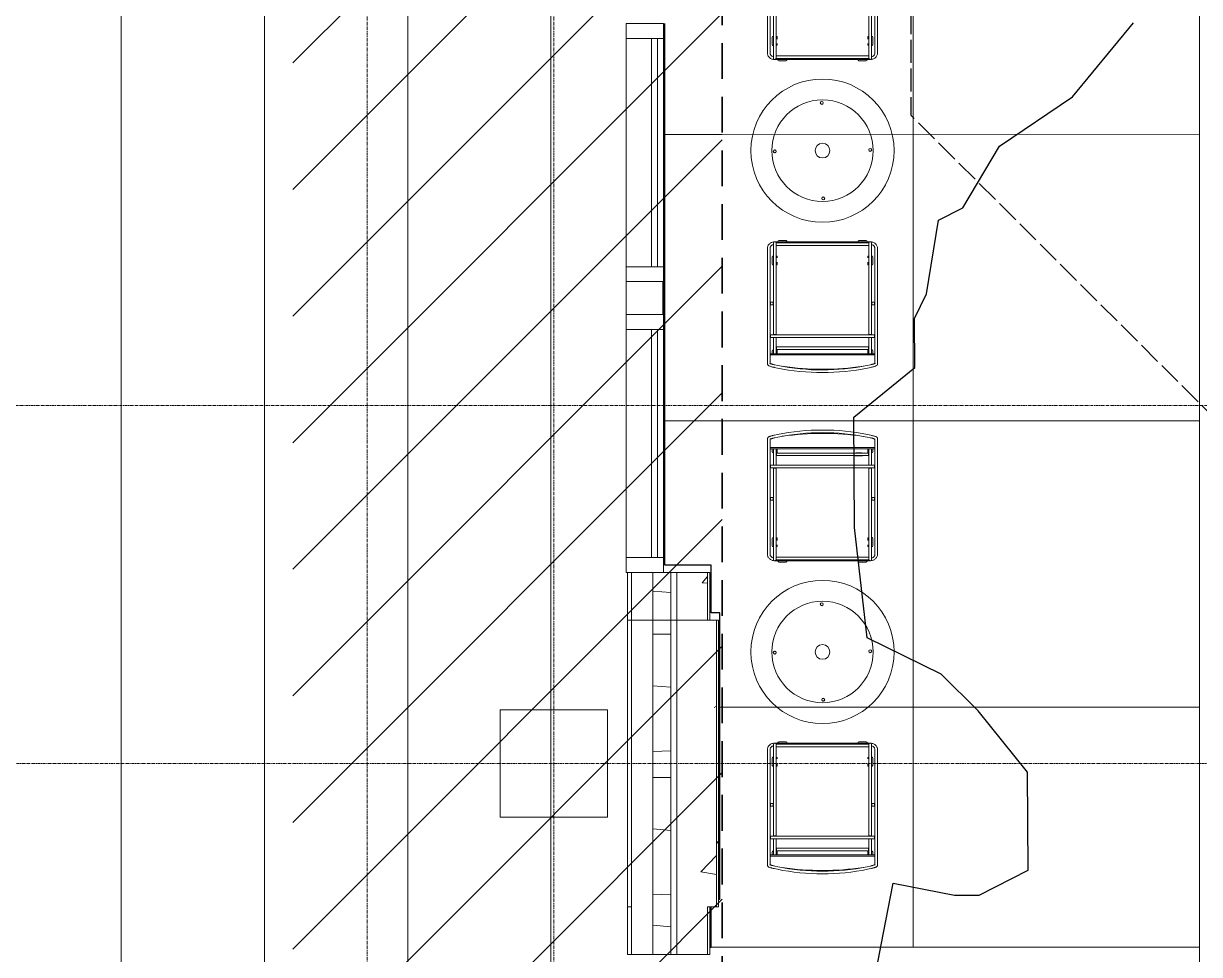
# Model space of a CAD drawing. Header units: inches. Extents: x 3268 to 7018, y 976 to 6708.
# Drawn here: x 5935.6 to 6132.7, y 4751.1 to 4907.1 of the extents above; entities that cross this region are included whole.
import ezdxf

# ---------------------------------------------------------------- set-up
doc = ezdxf.new("R2010")
doc.units = ezdxf.units.IN
doc.header["$MEASUREMENT"] = 0
for name, pattern in [('Grid Line 1_2_', [0.875, 0.5, -0.125, 0.125, -0.125]), ('IMPORT-DASHED _2_', [9, 6, -3]), ('IMPORT-EASEMENT2', [4.8, 3.84, -0.96])]:
    doc.linetypes.add(name, pattern=pattern)
for name, color, linetype, lineweight in [('0-landscaping', 1, 'Continuous', 25), ('A-DETL-GENF', 92, 'Continuous', 9), ('A-GLAZ-CURT', 52, 'Continuous', 9), ('A-GLAZ-CWMG', 51, 'Continuous', 9), ('A-WALL', 113, 'Continuous', 9), ('A-WALL-PATT', 111, 'Continuous', 15), ('C-ANNO-5FT-PED-ZONE', 130, 'Continuous', 25), ('C-BLDG', 3, 'Continuous', 25), ('C-ESMT-STBK', 4, 'IMPORT-DASHED _2_', 35), ('L-PVMT-CONC-HATC', 252, 'Continuous', 15), ('L-SITE-FURN', 2, 'Continuous', 15), ('L-SITE-STEP', 2, 'Continuous', 15), ('S-COLS', 52, 'Continuous', 9), ('S-GRID', 1, 'Continuous', 9), ('site_dwg', 8, 'Continuous', 9)]:
    doc.layers.add(name, color=color, linetype=linetype, lineweight=lineweight)
pattern_1 = [(50, (0, 0), (110.1714, -9.6389), [11.52, -126.72]), (355, (0, 0), (-21.3124, 115.5371), [9.216, -101.376]), (100.451, (9.18, -0.8), (88.8599, 105.8975), [9.79, -107.695]), (46.184, (0, 30.72), (163.9282, -25.425), [17.28, -190.08]), (96.636, (13.66, 28.6), (143.563, 149.6257), [14.686, -161.543]), (351.184, (0, 30.72), (143.5647, 149.6237), [13.824, -152.064]), (21, (15.36, 23.04), (91.6851, -61.8426), [11.52, -126.72]), (326, (15.36, 23.04), (37.3733, 111.3835), [9.216, -101.376]), (71.451, (23, 17.89), (129.0588, 49.5399), [9.79, -107.695]), (37.5, (0, 0), (1.8676, 51.13223), [5.069, -95.078, 5.069, -97.843, -101.76]), (37.5, (0, 0), (1.8676, 51.13223), [-203.059, 5.069, -96.691]), (7.5, (0, 0), (40.4072, 60.5815), [5.069, -53.606, 5.069, -92.774, -38.784]), (7.5, (0, 0), (40.4072, 60.5815), [-156.518, 5.069, -33.715]), (327.5, (-34.253, 0), (81.99473, -3.46427), [5.069, -33.331, 5.069, -114.739, -158.976]), (327.5, (-34.253, 0), (81.99473, -3.46427), [-158.208, 5.069, -153.907]), (317.5, (-49.61, 0), (89.577, 15.37635), [5.069, -44.851, 5.069, -74.496, -112.896]), (317.5, (-49.61, 0), (89.577, 15.37635), [-129.485, 5.069, -107.827])]

# ---------------------------------------------------------------- blocks, each defined once
blk = doc.blocks.new('WSP_5 Points - Structure_2022_rvt-1-Overall Retail Plan Opt 2')
at = {"layer": 'S-COLS', "color": 250, "lineweight": 13}
for p, q in [((6033.5, 4792.15), (6015.5, 4792.15)), ((6015.5, 4792.15), (6015.5, 4774.15)), ((6033.5, 4774.15), (6033.5, 4792.15)), ((6015.5, 4774.15), (6033.5, 4774.15))]:
    blk.add_line(p, q, dxfattribs=at)
blk = doc.blocks.new('System Panel - GLA-01 - Insulated Glass - Clear-7887841-Overall Retail Plan Opt 2')
at = {"layer": 'A-GLAZ-CURT'}
for p, q in [((19.125, -1), (-19.125, -1)), ((-19.125, -1), (-19.125, -2)), ((19.125, -2), (19.125, -1)), ((-19.125, -2), (19.125, -2))]:
    blk.add_line(p, q, dxfattribs=at)
blk = doc.blocks.new('Rectangular Mullion - 2_5_ x 6_ rectangular-7887235-Overall Retail Plan Opt 2')
at = {"layer": 'A-GLAZ-CWMG'}
for p, q in [((6036.63, 4855.9), (6036.63, 4817.65)), ((6042.88, 4855.9), (6042.88, 4817.65))]:
    blk.add_line(p, q, dxfattribs=at)
blk = doc.blocks.new('Rectangular Mullion - 2_5_ x 6_ rectangular-V108-Overall Retail Plan Opt 2')
at = {"layer": 'A-GLAZ-CWMG'}
for p, q in [((-2.5, 3), (0, 3)), ((-2.5, -3), (-2.5, 3)), ((0, 3), (0, -3)), ((-2.5, -3.25), (-2.5, -3)), ((0, -3.25), (-2.5, -3.25)), ((0, -3), (0, -3.25))]:
    blk.add_line(p, q, dxfattribs=at)
blk = doc.blocks.new('Rectangular Mullion - 2_5_ x 6_ rectangular-V110-Overall Retail Plan Opt 2')
at = {"layer": 'A-GLAZ-CWMG'}
for p, q in [((0, 3), (-2.5, 3)), ((-2.5, 3), (-2.5, -3)), ((0, -3), (0, 3)), ((-2.5, -3), (-2.5, -3.25)), ((-2.5, -3.25), (0, -3.25)), ((0, -3.25), (0, -3))]:
    blk.add_line(p, q, dxfattribs=at)
blk = doc.blocks.new('System Panel - Slab Edge Cover-8632119-Overall Retail Plan Opt 2')
at = {"layer": 'A-GLAZ-CURT'}
for p, q in [((2.75, -2.875), (-2.75, -2.875)), ((-2.75, -2.875), (-2.75, -3.125)), ((-2.75, -3.125), (2.75, -3.125)), ((2.75, -3.125), (2.75, -2.875))]:
    blk.add_line(p, q, dxfattribs=at)
blk = doc.blocks.new('Rectangular Mullion - 2_5_ x 6_ rectangular-7882911-Overall Retail Plan Opt 2')
at = {"layer": 'A-GLAZ-CWMG'}
for p, q in [((6004.88, 2617.9), (6004.88, 2612.4)), ((6011.13, 2617.9), (6011.13, 2612.4))]:
    blk.add_line(p, q, dxfattribs=at)
blk = doc.blocks.new('Rectangular Mullion - 2_5_ x 6_ rectangular-V109-Overall Retail Plan Opt 2')
at = {"layer": 'A-GLAZ-CWMG'}
for p, q in [((-1.25, 3), (1.25, 3)), ((-1.25, -3), (-1.25, 3)), ((1.25, 3), (1.25, -3)), ((-1.25, -3.25), (-1.25, -3)), ((1.25, -3.25), (-1.25, -3.25)), ((1.25, -3), (1.25, -3.25))]:
    blk.add_line(p, q, dxfattribs=at)
blk = doc.blocks.new('System Panel - GLA-01 - Insulated Glass - Clear-V143-Overall Retail Plan Opt 2')
at = {"layer": 'A-GLAZ-CURT'}
for p, q in [((19.12, -1), (-19.12, -1)), ((-19.12, -1), (-19.12, -1.91)), ((19.12, -2), (19.12, -1)), ((-19.12, -2), (19.12, -2))]:
    blk.add_line(p, q, dxfattribs=at)
blk = doc.blocks.new('site_dwg_dec1-V213-Overall Retail Plan Opt 2')
at = {"layer": '0-landscaping', "color": 213, "flags": 128}
blk.add_lwpolyline([(-113.09, 51.89), (-107.54, 56.13), (-101.99, 60.38), (-97.74, 54.83), (-95.68, 53.02), (-89.76, 51.46), (-86.14, 55.58), (-82.52, 59.71), (-82.11, 68.47), (-82.48, 74.28), (-85.95, 82.79), (-78.83, 92.97), (-70.69, 102.24), (-61.92, 101.84), (-58.3, 105.96), (-55.46, 107.12), (-49, 112.39), (-46.04, 111.62), (-38.43, 114.05), (-28.63, 112.75), (-18.05, 114.41)], dxfattribs=at)
blk = doc.blocks.new('site_dwg_Parc Centre Table-V308-Overall Retail Plan Opt 2')
at = {"layer": 'L-SITE-FURN', "color": 53}
for centre, radius in [((0, 0), 12), ((0, 0), 8.5), ((0, 0), 8.5), ((0, 8), 0.25), ((0, 8), 0.227), ((0, 8), 0.227), ((-8, 0), 0.25), ((-8, 0), 0.227), ((-8, 0), 0.227), ((0, 0), 1.23), ((0, 0), 1.23), ((8, 0), 0.25), ((8, 0), 0.227), ((8, 0), 0.227), ((0, -8), 0.25), ((0, -8), 0.227), ((0, -8), 0.227)]:
    blk.add_circle(centre, radius, dxfattribs=at)
blk = doc.blocks.new('site_dwg_Parc Centre Chair-12649364-Overall Retail Plan Opt 2')
at = {"layer": 'L-SITE-FURN', "color": 53}
for p, q in [((-5.2, 144.9), (2.1, 144.9)), ((-98.9, 99.5), (-99.6, 99.5)), ((-98.7, 100), (-98.7, 106.9)), ((-98.6, 99.9), (-98.7, 100)), ((-98.7, 100), (-98.7, 100)), ((-98.6, 106.9), (-98.6, 74.2)), ((-93.4, 74.2), (-93.4, 106.9)), ((-93.3, 100), (-93.4, 99.9)), ((-93.1, 99.5), (-92.4, 99.5)), ((67.1, 98.7), (79.1, 98.7)), ((67.1, 98.6), (79.1, 98.6)), ((93.1, 99.5), (92.4, 99.5)), ((93.3, 100), (93.3, 106.9)), ((93.4, 99.9), (93.3, 100)), ((93.3, 100), (93.3, 100)), ((93.4, 106.9), (93.4, 74.2)), ((98.6, 74.2), (98.6, 106.9)), ((98.7, 100), (98.6, 99.9)), ((98.9, 99.5), (99.6, 99.5)), ((105, 111.7), (105, 109.5)), ((66, 93.3), (80.3, 93.3)), ((67.1, 93.4), (79.1, 93.4)), ((-98.9, -71.5), (-99.6, -71.5)), ((-98.9, -89.5), (-99.6, -89.5)), ((-98.7, -89), (-98.7, -89)), ((-93.3, -71.9), (-93.4, -71.9)), ((-93.3, -89), (-93.4, -89.1)), ((-92.4, -71.5), (-93.1, -71.5)), ((-93.1, -89.5), (-92.4, -89.5)), ((93.1, -71.5), (92.4, -71.5)), ((93.1, -89.5), (92.4, -89.5)), ((93.4, -89.1), (93.3, -89)), ((93.3, -89), (93.3, -89)), ((98.7, -71.9), (98.6, -71.9)), ((98.7, -89), (98.6, -89.1)), ((99.6, -71.5), (98.9, -71.5)), ((98.9, -89.5), (99.6, -89.5)), ((-93, -112.7), (-93.4, -112.7)), ((-93, -108.8), (-93, -110.6)), ((-72, -118), (-72.1, -118.1)), ((-72.1, -118.1), (-72.1, -118)), ((89.2, -118.1), (89.1, -118)), ((89.2, -118), (89.2, -118.1)), ((93, -108.8), (93, -110.6)), ((93.4, -112.7), (93, -112.7)), ((-89.6, -118.3), (-89.6, -118.9)), ((-71.6, -118.3), (-71.6, -118.9)), ((71.6, -118.3), (71.6, -118.9)), ((89.6, -118.3), (89.6, -118.9))]:
    blk.add_line(p, q, dxfattribs=at)
at = {"layer": 'L-SITE-FURN', "color": 53, "flags": 128}
for points in [[(-90.8, 135.7), (-96.9, 134.4), (-97.6, 134.3), (-99, 134), (-100.3, 133.7), (-101.6, 133.4), (-102.8, 133), (-103.9, 132.7), (-105, 132.3), (-106, 132), (-107, 131.6), (-107.8, 131.2), (-108.6, 130.8), (-109.2, 130.4), (-109.6, 130), (-110, 129.6), (-110.3, 129.2), (-110.5, 128.7), (-110.6, 128.1), (-110.6, 127.8), (-110.6, 126.9), (-110.6, -100.2), (-110.6, -105.3), (-110.6, -106.1), (-110.4, -107.3), (-110.1, -108.6), (-109.7, -109.8), (-109.1, -111), (-108.4, -112.1), (-107.5, -113.1), (-106.5, -114.1), (-105.5, -115), (-104.3, -115.7), (-103, -116.4), (-101.7, -117), (-100.3, -117.4), (-98.8, -117.7), (-97.4, -117.9), (-96, -118), (96, -118), (96.8, -117.9), (98.3, -117.8), (99.8, -117.5), (101.2, -117.1), (102.6, -116.6), (103.9, -116), (105.1, -115.2), (106.2, -114.4), (107.2, -113.4), (108.1, -112.4), (108.9, -111.3), (109.5, -110.1), (110, -108.9), (110.4, -107.6), (110.6, -106.3), (110.6, -105.3), (110.6, -100.2), (110.6, 126.9), (110.6, 127.8), (110.6, 128.4), (110.4, 129), (110.1, 129.4), (109.8, 129.8), (109.5, 130.2), (109.1, 130.5), (108.5, 130.9), (107.6, 131.3), (106.8, 131.7), (105.8, 132.1), (104.7, 132.4), (103.6, 132.8), (102.4, 133.1), (101.1, 133.5), (99.8, 133.8), (98.5, 134.1), (97.2, 134.4), (96.9, 134.4), (90.8, 135.7)], [(-89.7, 130.6), (-95.9, 129.3), (-97.2, 129), (-98.4, 128.7), (-99.6, 128.4), (-100.8, 128.1), (-101.8, 127.8), (-102.8, 127.5), (-103.7, 127.2), (-104.4, 127), (-105, 126.7), (-105.5, 126.5), (-105.8, 126.4), (-106, 126.3), (-106, 126.2), (-106, 126.2)], [(-105.2, 126.7), (-105, 125.9), (-105, 124.6), (-105.4, 126.5)], [(-98.6, -112.4), (-98.9, -112.4), (-99.9, -112), (-101, -111.6), (-101.9, -111), (-102.7, -110.4), (-103.5, -109.7), (-104.1, -109), (-104.6, -108.2), (-105, -107.3), (-105.3, -106.4), (-105.4, -105.5), (-105.4, -105.3), (-105.4, -100.2), (-105.4, 126.6)], [(-105.3, 125.1), (-105.3, 123.5), (-105, 121.3), (-105, 122.9), (-105.3, 125.1), (-105.1, 125.2)], [(-105.2, 121.4), (-105.2, 119.5), (-105, 117.3), (-105, 119.2), (-105.2, 121.4), (-105, 121.4)], [(89.7, 130.6), (95.9, 129.3), (96.5, 129.2), (97.8, 128.9), (99, 128.6), (100.2, 128.3), (101.3, 128), (102.4, 127.7), (103.3, 127.4), (104.1, 127.1), (104.8, 126.8), (105.4, 126.6), (105.7, 126.4), (105.9, 126.3), (106, 126.2), (106, 126.2)], [(105.4, 126.6), (105.4, -100.2), (105.4, -105.3), (105.4, -105.7), (105.2, -106.6), (104.9, -107.5), (104.5, -108.4), (103.9, -109.2), (103.3, -110), (102.5, -110.6), (101.6, -111.2), (100.6, -111.8), (99.5, -112.2), (98.6, -112.4)], [(105.2, 126.7), (105, 125.9), (105, 124.6), (105.4, 126.5)], [(105.3, 125.1), (105.3, 123.5), (105, 121.3), (105, 122.9), (105.3, 125.1), (105.1, 125.2)], [(105.2, 121.4), (105.2, 119.5), (105, 117.3), (105, 119.2), (105.2, 121.4), (105, 121.4)], [(-105, 109.5), (-105, 106.9), (105, 106.9), (105, 109.5), (-105, 109.5), (-105, 111.7)], [(-101.1, 106.9), (-101.1, 101), (-101.1, 101)], [(-99.6, 99.5), (-99.6, 99.5), (-99.6, 99.5)], [(-98.6, 99.5), (-98.9, 99.5), (-98.9, 99.8), (-98.9, 100), (-98.9, 100), (-98.8, 100), (-98.8, 100), (-98.7, 100), (-98.7, 100), (-98.7, 100)], [(-93.1, 100), (-93.1, 99.8), (-93.1, 99.5), (-93.4, 99.5)], [(-93.3, 106.9), (-93.3, 100), (-93.3, 100)], [(80.3, 93.4), (92.6, 93.4), (92.6, 93.8), (92.6, 98.6), (-92.6, 98.6), (-92.6, 93.8), (-92.6, 93.4), (66, 93.4)], [(-92.4, 99.5), (-92.4, 99.5), (-92.4, 99.5)], [(-90.9, 101), (-90.9, 101), (-90.9, 106.9)], [(90.9, 106.9), (90.9, 101), (90.9, 101)], [(92.4, 99.5), (92.4, 99.5), (92.4, 99.5)], [(93.4, 99.5), (93.1, 99.5), (93.1, 99.8), (93.1, 100), (93.1, 100), (93.2, 100), (93.2, 100), (93.3, 100), (93.3, 100), (93.3, 100)], [(98.9, 100), (98.9, 99.8), (98.9, 99.5), (98.6, 99.5)], [(98.7, 106.9), (98.7, 100), (98.7, 100)], [(99.6, 99.5), (99.6, 99.5), (99.6, 99.5)], [(101.1, 101), (101.1, 101), (101.1, 106.9)], [(105, 112.5), (105.1, 114.7), (105.1, 116.9), (105, 114.8), (105, 112.5)], [(66, 93.4), (66.2, 93.4), (66.6, 93.4), (67.1, 93.4), (79.1, 93.4)], [(-98.6, 68.9), (-98.6, 68.2), (-98.6, -99.5), (-98.6, -115.3)], [(-98.6, 68.2), (-98.5, 68.2), (-98.3, 68.2), (-97.9, 68.3), (-97.3, 68.3), (-96.7, 68.3), (-96, 68.3), (-95.3, 68.3), (-94.7, 68.3), (-94.1, 68.3), (-93.7, 68.2), (-93.5, 68.2), (-93.4, 68.2)], [(-93.4, -115.3), (-93.4, -99.5), (-93.4, 68.2), (-93.4, 68.9)], [(-93, 60.8), (-93, 51.8), (-93, 51.7)], [(93, 60.8), (93, 51.8), (93, 51.7)], [(93.4, 68.9), (93.4, 68.2), (93.4, -99.5), (93.4, -115.3)], [(93.4, 68.2), (93.5, 68.2), (93.7, 68.2), (94.1, 68.3), (94.7, 68.3), (95.3, 68.3), (96, 68.3), (96.7, 68.3), (97.3, 68.3), (97.9, 68.3), (98.3, 68.2), (98.5, 68.2), (98.6, 68.2)], [(98.6, -115.3), (98.6, -99.5), (98.6, 68.2), (98.6, 68.9)], [(-93, 43.6), (-93, 34.6), (-93, 34.4)], [(-93, 26.3), (-93, 17.4), (-93, 17.2)], [(93, 43.6), (93, 34.6), (93, 34.4)], [(93, 26.3), (93, 17.4), (93, 17.2)], [(-93, 9.1), (-93, 0.1), (-93, 0)], [(93, 9.1), (93, 0.1), (93, 0)], [(104.6, 3.6), (104.6, 8.9), (99.4, 8.9), (99.4, 3.6), (104.6, 3.6)], [(-93, -8.1), (-93, -17.1), (-93, -17.2)], [(93, -8.1), (93, -17.1), (93, -17.2)], [(-93, -25.3), (-93, -34.3), (-93, -34.4)], [(-93, -42.5), (-93, -51.5), (-93, -51.7)], [(93, -25.3), (93, -34.3), (93, -34.4)], [(93, -42.5), (93, -51.5), (93, -51.7)], [(-93, -59.8), (-93, -68.8), (-93, -68.9)], [(93, -59.8), (93, -68.8), (93, -68.9)], [(-101.1, -73), (-101.1, -73), (-101.1, -88), (-101.1, -88)], [(-99.6, -71.5), (-99.6, -71.5), (-99.6, -71.5)], [(-99.6, -89.5), (-99.6, -89.5), (-99.6, -89.5)], [(-98.9, -72), (-98.9, -71.8), (-98.9, -71.5), (-98.6, -71.5)], [(-98.6, -89.5), (-98.9, -89.5), (-98.9, -89.2), (-98.9, -89), (-98.9, -89), (-98.8, -89), (-98.8, -89), (-98.7, -89), (-98.7, -89), (-98.7, -89)], [(-98.7, -89), (-98.7, -72), (-98.7, -71.9), (-98.7, -71.9)], [(-93.1, -72), (-93.1, -71.8), (-93.1, -71.5), (-93.4, -71.5)], [(-93.1, -89), (-93.1, -89.2), (-93.1, -89.5), (-93.4, -89.5)], [(-93.3, -71.9), (-93.3, -72), (-93.3, -89), (-93.3, -89)], [(-93, -77), (-93, -86), (-93, -86.1)], [(-93, -94.2), (-93, -103.2), (-93, -103.3)], [(-92.4, -71.5), (-92.4, -71.5), (-92.4, -71.5)], [(-92.4, -89.5), (-92.4, -89.5), (-92.4, -89.5)], [(-90.9, -77), (-90.9, -73), (-90.9, -73)], [(-90.9, -88), (-90.9, -88), (-90.9, -86.1)], [(90.9, -73), (90.9, -73), (90.9, -77)], [(90.9, -86.1), (90.9, -88), (90.9, -88)], [(92.4, -71.5), (92.4, -71.5), (92.4, -71.5)], [(92.4, -89.5), (92.4, -89.5), (92.4, -89.5)], [(93, -77), (93, -86), (93, -86.1)], [(93, -94.2), (93, -103.2), (93, -103.3)], [(93.1, -72), (93.1, -71.8), (93.1, -71.5), (93.4, -71.5)], [(93.4, -89.5), (93.1, -89.5), (93.1, -89.2), (93.1, -89), (93.1, -89), (93.2, -89), (93.2, -89), (93.3, -89), (93.3, -89), (93.3, -89)], [(93.3, -89), (93.3, -72), (93.3, -71.9), (93.3, -71.9)], [(98.9, -72), (98.9, -71.8), (98.9, -71.5), (98.6, -71.5)], [(98.9, -89), (98.9, -89.2), (98.9, -89.5), (98.6, -89.5)], [(98.7, -71.9), (98.7, -72), (98.7, -89), (98.7, -89)], [(99.6, -71.5), (99.6, -71.5), (99.6, -71.5)], [(99.6, -89.5), (99.6, -89.5), (99.6, -89.5)], [(101.1, -88), (101.1, -88), (101.1, -73), (101.1, -73)], [(-89.1, -118.3), (-89.3, -118.3), (-89.6, -118.3), (-89.6, -118)], [(-72.1, -118), (-89.1, -118), (-89.2, -118.1), (-89.2, -118.1)], [(-71.6, -118), (-71.6, -118.3), (-71.9, -118.3), (-72.1, -118.3), (-72.1, -118.2), (-72.1, -118.2), (-72.1, -118.1), (-72.1, -118.1), (-72.1, -118), (-72.1, -118)], [(72.1, -118.3), (71.9, -118.3), (71.6, -118.3), (71.6, -118)], [(72.1, -118.1), (72.1, -118.1), (72.1, -118), (89.1, -118)], [(89.1, -118), (89.1, -118), (89.1, -118.1), (89.1, -118.1), (89.1, -118.2), (89.1, -118.2), (89.1, -118.3), (89.3, -118.3), (89.6, -118.3), (89.6, -118)], [(-89.6, -118.9), (-89.6, -118.9), (-89.6, -119)], [(-88.1, -120.4), (-88.1, -120.5), (-73.1, -120.5), (-73.1, -120.4)], [(-71.6, -118.9), (-71.6, -118.9), (-71.6, -119)], [(71.6, -118.9), (71.6, -118.9), (71.6, -119)], [(73.1, -120.4), (73.1, -120.5), (88.1, -120.5), (88.1, -120.4)], [(89.6, -118.9), (89.6, -118.9), (89.6, -119)]]:
    blk.add_lwpolyline(points, dxfattribs=at)
for points in [[(-105.1, 114.7), (-105, 112.5), (-105, 114.8), (-105.1, 116.9)], [(104.6, 68.9), (104.6, 74.2), (-104.6, 74.2), (-104.6, 68.9)], [(-99.4, 3.6), (-99.4, 8.9), (-104.6, 8.9), (-104.6, 3.6)], [(93, -116), (93, -110.6), (-93, -110.6), (-93, -116)]]:
    blk.add_lwpolyline(points, close=True, dxfattribs=at)
at = {"layer": 'L-SITE-FURN', "color": 53}
for centre, radius, start, end in [((0, -309.2), 454.1, 78.4688, 101.5312), ((0, -309.2), 448.8, 78.4688, 101.5312), ((0, -414), 552.2, 81.509, 98.4218), ((-99.6, 101), 1.51, 180.4918, 269.9891), ((-99.5, 101), 1.5, 179.9332, 267.1298), ((-93.1, 99.4), 0.644, 85.6384, 106.6495), ((-92.5, 101), 1.5, 272.8702, 0.0668), ((-92.4, 101), 1.51, 269.9544, 359.5648), ((66.8, 93.7), 4.98, 86.4582, 99.5824), ((79.4, 94.1), 4.58, 79.891, 93.9828), ((92.4, 101), 1.51, 180.4918, 269.9891), ((92.5, 101), 1.5, 179.9332, 267.1298), ((98.9, 99.4), 0.644, 85.6384, 106.6495), ((99.5, 101), 1.5, 272.8702, 0.0668), ((99.6, 101), 1.51, 269.9544, 359.5648), ((66.4, 98.9), 5.55, 262.4883, 277.4475), ((79.5, 89), 4.45, 80.0625, 94.7232), ((79.8, 100), 6.61, 263.7814, 276.2831), ((-99.6, -73), 1.51, 89.9544, 179.5648), ((-99.6, -88), 1.51, 180.4918, 269.9891), ((-99.5, -73), 1.5, 92.8702, 180.0668), ((-99.5, -88), 1.5, 179.9332, 267.1298), ((-98.9, -71.1), 0.855, 268.2428, 284.0421), ((-93.1, -71.4), 0.644, 253.3505, 274.3616), ((-93.1, -89.6), 0.644, 85.6384, 106.6495), ((-92.5, -73), 1.5, 359.9332, 87.1298), ((-92.4, -73), 1.51, 0.4918, 89.9891), ((-92.5, -88), 1.5, 272.8702, 0.0668), ((-92.4, -88), 1.51, 269.9544, 359.5648), ((92.4, -73), 1.51, 89.9544, 179.5648), ((92.4, -88), 1.51, 180.4918, 269.9891), ((92.5, -73), 1.5, 92.8702, 180.0668), ((92.5, -88), 1.5, 179.9332, 267.1298), ((93.1, -71.1), 0.855, 268.2428, 284.0421), ((98.9, -71.4), 0.644, 253.3505, 274.3616), ((98.9, -89.6), 0.644, 85.6384, 106.6495), ((99.5, -73), 1.5, 359.9332, 87.1298), ((99.6, -73), 1.51, 0.4918, 89.9891), ((99.5, -88), 1.5, 272.8702, 0.0668), ((99.6, -88), 1.51, 269.9544, 359.5648), ((-96, -115.3), 2.63, 180, 0), ((-90, -118.2), 0.855, 358.2428, 14.0421), ((71.3, -118.2), 0.855, 358.2428, 14.0421), ((96, -115.3), 2.63, 180, 0), ((-88.1, -118.9), 1.51, 179.9544, 269.5648), ((-88.1, -118.9), 1.5, 182.8702, 270.0668), ((-73.1, -118.9), 1.51, 270.4918, 359.9891), ((-73.1, -118.9), 1.5, 269.9332, 357.1298), ((73.1, -118.9), 1.51, 179.9544, 269.5648), ((73.1, -118.9), 1.5, 182.8702, 270.0668), ((88.1, -118.9), 1.51, 270.4918, 359.9891), ((88.1, -118.9), 1.5, 269.9332, 357.1298)]:
    blk.add_arc(centre, radius, start, end, dxfattribs=at)
for centre, major_axis, start_param, end_param in [((-98.9, 100), (0.18, 0), 1.887809, 2.664987), ((-93.1, 100), (0.18, 0), 0.476606, 1.253784), ((93.1, 100), (0.18, 0), 1.887809, 2.664987), ((98.9, 100), (0.18, 0), 0.476606, 1.253784), ((-98.9, -72), (0.18, 0), 3.618199, 4.395376), ((-98.9, -89), (0.18, 0), 1.887809, 2.664987), ((-93.1, -72), (0.18, 0), 5.029402, 5.806579), ((-93.1, -89), (0.18, 0), 0.476606, 1.253784), ((93.1, -72), (0.18, 0), 3.618199, 4.395376), ((93.1, -89), (0.18, 0), 1.887809, 2.664987), ((98.9, -72), (0.18, 0), 5.029402, 5.806579), ((98.9, -89), (0.18, 0), 0.476606, 1.253784), ((-89.1, -118.2), (0, 0.18), 3.618199, 4.395376), ((-72.1, -118.2), (0, 0.18), 1.887809, 2.664987), ((72.1, -118.2), (0, 0.18), 3.618199, 4.395376), ((89.1, -118.2), (0, 0.18), 1.887809, 2.664987)]:
    blk.add_ellipse(centre, major_axis=major_axis, ratio=0.087489, start_param=start_param, end_param=end_param, dxfattribs=at)
blk = doc.blocks.new('site_dwg_Parc Centre Chair-12649363-Overall Retail Plan Opt 2')
at = {"layer": 'L-SITE-FURN', "color": 53}
for p, q in [((-5.2, 144.9), (2.1, 144.9)), ((-98.9, 99.5), (-99.6, 99.5)), ((-98.7, 100), (-98.7, 106.9)), ((-98.6, 99.9), (-98.7, 100)), ((-98.7, 100), (-98.7, 100)), ((-98.6, 106.9), (-98.6, 74.2)), ((-93.4, 74.2), (-93.4, 106.9)), ((-93.3, 100), (-93.4, 99.9)), ((-93.1, 99.5), (-92.4, 99.5)), ((67.1, 98.7), (79.1, 98.7)), ((67.1, 98.6), (79.1, 98.6)), ((93.1, 99.5), (92.4, 99.5)), ((93.3, 100), (93.3, 106.9)), ((93.4, 99.9), (93.3, 100)), ((93.3, 100), (93.3, 100)), ((93.4, 106.9), (93.4, 74.2)), ((98.6, 74.2), (98.6, 106.9)), ((98.7, 100), (98.6, 99.9)), ((98.9, 99.5), (99.6, 99.5)), ((105, 111.7), (105, 109.5)), ((66, 93.3), (80.3, 93.3)), ((67.1, 93.4), (79.1, 93.4)), ((-98.9, -71.5), (-99.6, -71.5)), ((-98.9, -89.5), (-99.6, -89.5)), ((-98.7, -89), (-98.7, -89)), ((-93.3, -71.9), (-93.4, -71.9)), ((-93.3, -89), (-93.4, -89.1)), ((-92.4, -71.5), (-93.1, -71.5)), ((-93.1, -89.5), (-92.4, -89.5)), ((93.1, -71.5), (92.4, -71.5)), ((93.1, -89.5), (92.4, -89.5)), ((93.4, -89.1), (93.3, -89)), ((93.3, -89), (93.3, -89)), ((98.7, -71.9), (98.6, -71.9)), ((98.7, -89), (98.6, -89.1)), ((99.6, -71.5), (98.9, -71.5)), ((98.9, -89.5), (99.6, -89.5)), ((-93, -112.7), (-93.4, -112.7)), ((-93, -108.8), (-93, -110.6)), ((-72, -118), (-72.1, -118.1)), ((-72.1, -118.1), (-72.1, -118)), ((89.2, -118.1), (89.1, -118)), ((89.2, -118), (89.2, -118.1)), ((93, -108.8), (93, -110.6)), ((93.4, -112.7), (93, -112.7)), ((-89.6, -118.3), (-89.6, -118.9)), ((-71.6, -118.3), (-71.6, -118.9)), ((71.6, -118.3), (71.6, -118.9)), ((89.6, -118.3), (89.6, -118.9))]:
    blk.add_line(p, q, dxfattribs=at)
at = {"layer": 'L-SITE-FURN', "color": 53, "flags": 128}
for points in [[(-90.8, 135.7), (-96.9, 134.4), (-97.6, 134.3), (-99, 134), (-100.3, 133.7), (-101.6, 133.4), (-102.8, 133), (-103.9, 132.7), (-105, 132.3), (-106, 132), (-107, 131.6), (-107.8, 131.2), (-108.6, 130.8), (-109.2, 130.4), (-109.6, 130), (-110, 129.6), (-110.3, 129.2), (-110.5, 128.7), (-110.6, 128.1), (-110.6, 127.8), (-110.6, 126.9), (-110.6, -100.2), (-110.6, -105.3), (-110.6, -106.1), (-110.4, -107.3), (-110.1, -108.6), (-109.7, -109.8), (-109.1, -111), (-108.4, -112.1), (-107.5, -113.1), (-106.5, -114.1), (-105.5, -115), (-104.3, -115.7), (-103, -116.4), (-101.7, -117), (-100.3, -117.4), (-98.8, -117.7), (-97.4, -117.9), (-96, -118), (96, -118), (96.8, -117.9), (98.3, -117.8), (99.8, -117.5), (101.2, -117.1), (102.6, -116.6), (103.9, -116), (105.1, -115.2), (106.2, -114.4), (107.2, -113.4), (108.1, -112.4), (108.9, -111.3), (109.5, -110.1), (110, -108.9), (110.4, -107.6), (110.6, -106.3), (110.6, -105.3), (110.6, -100.2), (110.6, 126.9), (110.6, 127.8), (110.6, 128.4), (110.4, 129), (110.1, 129.4), (109.8, 129.8), (109.5, 130.2), (109.1, 130.5), (108.5, 130.9), (107.6, 131.3), (106.8, 131.7), (105.8, 132.1), (104.7, 132.4), (103.6, 132.8), (102.4, 133.1), (101.1, 133.5), (99.8, 133.8), (98.5, 134.1), (97.2, 134.4), (96.9, 134.4), (90.8, 135.7)], [(-89.7, 130.6), (-95.9, 129.3), (-97.2, 129), (-98.4, 128.7), (-99.6, 128.4), (-100.8, 128.1), (-101.8, 127.8), (-102.8, 127.5), (-103.7, 127.2), (-104.4, 127), (-105, 126.7), (-105.5, 126.5), (-105.8, 126.4), (-106, 126.3), (-106, 126.2), (-106, 126.2)], [(-105.2, 126.7), (-105, 125.9), (-105, 124.6), (-105.4, 126.5)], [(-98.6, -112.4), (-98.9, -112.4), (-99.9, -112), (-101, -111.6), (-101.9, -111), (-102.7, -110.4), (-103.5, -109.7), (-104.1, -109), (-104.6, -108.2), (-105, -107.3), (-105.3, -106.4), (-105.4, -105.5), (-105.4, -105.3), (-105.4, -100.2), (-105.4, 126.6)], [(-105.3, 125.1), (-105.3, 123.5), (-105, 121.3), (-105, 122.9), (-105.3, 125.1), (-105.1, 125.2)], [(-105.2, 121.4), (-105.2, 119.5), (-105, 117.3), (-105, 119.2), (-105.2, 121.4), (-105, 121.4)], [(89.7, 130.6), (95.9, 129.3), (96.5, 129.2), (97.8, 128.9), (99, 128.6), (100.2, 128.3), (101.3, 128), (102.4, 127.7), (103.3, 127.4), (104.1, 127.1), (104.8, 126.8), (105.4, 126.6), (105.7, 126.4), (105.9, 126.3), (106, 126.2), (106, 126.2)], [(105.4, 126.6), (105.4, -100.2), (105.4, -105.3), (105.4, -105.7), (105.2, -106.6), (104.9, -107.5), (104.5, -108.4), (103.9, -109.2), (103.3, -110), (102.5, -110.6), (101.6, -111.2), (100.6, -111.8), (99.5, -112.2), (98.6, -112.4)], [(105.2, 126.7), (105, 125.9), (105, 124.6), (105.4, 126.5)], [(105.3, 125.1), (105.3, 123.5), (105, 121.3), (105, 122.9), (105.3, 125.1), (105.1, 125.2)], [(105.2, 121.4), (105.2, 119.5), (105, 117.3), (105, 119.2), (105.2, 121.4), (105, 121.4)], [(-105, 109.5), (-105, 106.9), (105, 106.9), (105, 109.5), (-105, 109.5), (-105, 111.7)], [(-101.1, 106.9), (-101.1, 101), (-101.1, 101)], [(-99.6, 99.5), (-99.6, 99.5), (-99.6, 99.5)], [(-98.6, 99.5), (-98.9, 99.5), (-98.9, 99.8), (-98.9, 100), (-98.9, 100), (-98.8, 100), (-98.8, 100), (-98.7, 100), (-98.7, 100), (-98.7, 100)], [(-93.1, 100), (-93.1, 99.8), (-93.1, 99.5), (-93.4, 99.5)], [(-93.3, 106.9), (-93.3, 100), (-93.3, 100)], [(80.3, 93.4), (92.6, 93.4), (92.6, 93.8), (92.6, 98.6), (-92.6, 98.6), (-92.6, 93.8), (-92.6, 93.4), (66, 93.4)], [(-92.4, 99.5), (-92.4, 99.5), (-92.4, 99.5)], [(-90.9, 101), (-90.9, 101), (-90.9, 106.9)], [(90.9, 106.9), (90.9, 101), (90.9, 101)], [(92.4, 99.5), (92.4, 99.5), (92.4, 99.5)], [(93.4, 99.5), (93.1, 99.5), (93.1, 99.8), (93.1, 100), (93.1, 100), (93.2, 100), (93.2, 100), (93.3, 100), (93.3, 100), (93.3, 100)], [(98.9, 100), (98.9, 99.8), (98.9, 99.5), (98.6, 99.5)], [(98.7, 106.9), (98.7, 100), (98.7, 100)], [(99.6, 99.5), (99.6, 99.5), (99.6, 99.5)], [(101.1, 101), (101.1, 101), (101.1, 106.9)], [(105, 112.5), (105.1, 114.7), (105.1, 116.9), (105, 114.8), (105, 112.5)], [(66, 93.4), (66.2, 93.4), (66.6, 93.4), (67.1, 93.4), (79.1, 93.4)], [(-98.6, 68.9), (-98.6, 68.2), (-98.6, -99.5), (-98.6, -115.3)], [(-98.6, 68.2), (-98.5, 68.2), (-98.3, 68.2), (-97.9, 68.3), (-97.3, 68.3), (-96.7, 68.3), (-96, 68.3), (-95.3, 68.3), (-94.7, 68.3), (-94.1, 68.3), (-93.7, 68.2), (-93.5, 68.2), (-93.4, 68.2)], [(-93.4, -115.3), (-93.4, -99.5), (-93.4, 68.2), (-93.4, 68.9)], [(-93, 60.8), (-93, 51.8), (-93, 51.7)], [(93, 60.8), (93, 51.8), (93, 51.7)], [(93.4, 68.9), (93.4, 68.2), (93.4, -99.5), (93.4, -115.3)], [(93.4, 68.2), (93.5, 68.2), (93.7, 68.2), (94.1, 68.3), (94.7, 68.3), (95.3, 68.3), (96, 68.3), (96.7, 68.3), (97.3, 68.3), (97.9, 68.3), (98.3, 68.2), (98.5, 68.2), (98.6, 68.2)], [(98.6, -115.3), (98.6, -99.5), (98.6, 68.2), (98.6, 68.9)], [(-93, 43.6), (-93, 34.6), (-93, 34.4)], [(-93, 26.3), (-93, 17.4), (-93, 17.2)], [(93, 43.6), (93, 34.6), (93, 34.4)], [(93, 26.3), (93, 17.4), (93, 17.2)], [(-93, 9.1), (-93, 0.1), (-93, 0)], [(93, 9.1), (93, 0.1), (93, 0)], [(104.6, 3.6), (104.6, 8.9), (99.4, 8.9), (99.4, 3.6), (104.6, 3.6)], [(-93, -8.1), (-93, -17.1), (-93, -17.2)], [(93, -8.1), (93, -17.1), (93, -17.2)], [(-93, -25.3), (-93, -34.3), (-93, -34.4)], [(-93, -42.5), (-93, -51.5), (-93, -51.7)], [(93, -25.3), (93, -34.3), (93, -34.4)], [(93, -42.5), (93, -51.5), (93, -51.7)], [(-93, -59.8), (-93, -68.8), (-93, -68.9)], [(93, -59.8), (93, -68.8), (93, -68.9)], [(-101.1, -73), (-101.1, -73), (-101.1, -88), (-101.1, -88)], [(-99.6, -71.5), (-99.6, -71.5), (-99.6, -71.5)], [(-99.6, -89.5), (-99.6, -89.5), (-99.6, -89.5)], [(-98.9, -72), (-98.9, -71.8), (-98.9, -71.5), (-98.6, -71.5)], [(-98.6, -89.5), (-98.9, -89.5), (-98.9, -89.2), (-98.9, -89), (-98.9, -89), (-98.8, -89), (-98.8, -89), (-98.7, -89), (-98.7, -89), (-98.7, -89)], [(-98.7, -89), (-98.7, -72), (-98.7, -71.9), (-98.7, -71.9)], [(-93.1, -72), (-93.1, -71.8), (-93.1, -71.5), (-93.4, -71.5)], [(-93.1, -89), (-93.1, -89.2), (-93.1, -89.5), (-93.4, -89.5)], [(-93.3, -71.9), (-93.3, -72), (-93.3, -89), (-93.3, -89)], [(-93, -77), (-93, -86), (-93, -86.1)], [(-93, -94.2), (-93, -103.2), (-93, -103.3)], [(-92.4, -71.5), (-92.4, -71.5), (-92.4, -71.5)], [(-92.4, -89.5), (-92.4, -89.5), (-92.4, -89.5)], [(-90.9, -77), (-90.9, -73), (-90.9, -73)], [(-90.9, -88), (-90.9, -88), (-90.9, -86.1)], [(90.9, -73), (90.9, -73), (90.9, -77)], [(90.9, -86.1), (90.9, -88), (90.9, -88)], [(92.4, -71.5), (92.4, -71.5), (92.4, -71.5)], [(92.4, -89.5), (92.4, -89.5), (92.4, -89.5)], [(93, -77), (93, -86), (93, -86.1)], [(93, -94.2), (93, -103.2), (93, -103.3)], [(93.1, -72), (93.1, -71.8), (93.1, -71.5), (93.4, -71.5)], [(93.4, -89.5), (93.1, -89.5), (93.1, -89.2), (93.1, -89), (93.1, -89), (93.2, -89), (93.2, -89), (93.3, -89), (93.3, -89), (93.3, -89)], [(93.3, -89), (93.3, -72), (93.3, -71.9), (93.3, -71.9)], [(98.9, -72), (98.9, -71.8), (98.9, -71.5), (98.6, -71.5)], [(98.9, -89), (98.9, -89.2), (98.9, -89.5), (98.6, -89.5)], [(98.7, -71.9), (98.7, -72), (98.7, -89), (98.7, -89)], [(99.6, -71.5), (99.6, -71.5), (99.6, -71.5)], [(99.6, -89.5), (99.6, -89.5), (99.6, -89.5)], [(101.1, -88), (101.1, -88), (101.1, -73), (101.1, -73)], [(-89.1, -118.3), (-89.3, -118.3), (-89.6, -118.3), (-89.6, -118)], [(-72.1, -118), (-89.1, -118), (-89.2, -118.1), (-89.2, -118.1)], [(-71.6, -118), (-71.6, -118.3), (-71.9, -118.3), (-72.1, -118.3), (-72.1, -118.2), (-72.1, -118.2), (-72.1, -118.1), (-72.1, -118.1), (-72.1, -118), (-72.1, -118)], [(72.1, -118.3), (71.9, -118.3), (71.6, -118.3), (71.6, -118)], [(72.1, -118.1), (72.1, -118.1), (72.1, -118), (89.1, -118)], [(89.1, -118), (89.1, -118), (89.1, -118.1), (89.1, -118.1), (89.1, -118.2), (89.1, -118.2), (89.1, -118.3), (89.3, -118.3), (89.6, -118.3), (89.6, -118)], [(-89.6, -118.9), (-89.6, -118.9), (-89.6, -119)], [(-88.1, -120.4), (-88.1, -120.5), (-73.1, -120.5), (-73.1, -120.4)], [(-71.6, -118.9), (-71.6, -118.9), (-71.6, -119)], [(71.6, -118.9), (71.6, -118.9), (71.6, -119)], [(73.1, -120.4), (73.1, -120.5), (88.1, -120.5), (88.1, -120.4)], [(89.6, -118.9), (89.6, -118.9), (89.6, -119)]]:
    blk.add_lwpolyline(points, dxfattribs=at)
for points in [[(-105.1, 114.7), (-105, 112.5), (-105, 114.8), (-105.1, 116.9)], [(104.6, 68.9), (104.6, 74.2), (-104.6, 74.2), (-104.6, 68.9)], [(-99.4, 3.6), (-99.4, 8.9), (-104.6, 8.9), (-104.6, 3.6)], [(93, -116), (93, -110.6), (-93, -110.6), (-93, -116)]]:
    blk.add_lwpolyline(points, close=True, dxfattribs=at)
at = {"layer": 'L-SITE-FURN', "color": 53}
for centre, radius, start, end in [((0, -309.2), 454.1, 78.4688, 101.5312), ((0, -309.2), 448.8, 78.4688, 101.5312), ((0, -414), 552.2, 81.509, 98.4218), ((-99.6, 101), 1.51, 180.4918, 269.9891), ((-99.5, 101), 1.5, 179.9332, 267.1298), ((-93.1, 99.4), 0.644, 85.6384, 106.6495), ((-92.5, 101), 1.5, 272.8702, 0.0668), ((-92.4, 101), 1.51, 269.9544, 359.5648), ((66.8, 93.7), 4.98, 86.4582, 99.5824), ((79.4, 94.1), 4.58, 79.891, 93.9828), ((92.4, 101), 1.51, 180.4918, 269.9891), ((92.5, 101), 1.5, 179.9332, 267.1298), ((98.9, 99.4), 0.644, 85.6384, 106.6495), ((99.5, 101), 1.5, 272.8702, 0.0668), ((99.6, 101), 1.51, 269.9544, 359.5648), ((66.4, 98.9), 5.55, 262.4883, 277.4475), ((79.5, 89), 4.45, 80.0625, 94.7232), ((79.8, 100), 6.61, 263.7814, 276.2831), ((-99.6, -73), 1.51, 89.9544, 179.5648), ((-99.6, -88), 1.51, 180.4918, 269.9891), ((-99.5, -73), 1.5, 92.8702, 180.0668), ((-99.5, -88), 1.5, 179.9332, 267.1298), ((-98.9, -71.1), 0.855, 268.2428, 284.0421), ((-93.1, -71.4), 0.644, 253.3505, 274.3616), ((-93.1, -89.6), 0.644, 85.6384, 106.6495), ((-92.5, -73), 1.5, 359.9332, 87.1298), ((-92.4, -73), 1.51, 0.4918, 89.9891), ((-92.5, -88), 1.5, 272.8702, 0.0668), ((-92.4, -88), 1.51, 269.9544, 359.5648), ((92.4, -73), 1.51, 89.9544, 179.5648), ((92.4, -88), 1.51, 180.4918, 269.9891), ((92.5, -73), 1.5, 92.8702, 180.0668), ((92.5, -88), 1.5, 179.9332, 267.1298), ((93.1, -71.1), 0.855, 268.2428, 284.0421), ((98.9, -71.4), 0.644, 253.3505, 274.3616), ((98.9, -89.6), 0.644, 85.6384, 106.6495), ((99.5, -73), 1.5, 359.9332, 87.1298), ((99.6, -73), 1.51, 0.4918, 89.9891), ((99.5, -88), 1.5, 272.8702, 0.0668), ((99.6, -88), 1.51, 269.9544, 359.5648), ((-96, -115.3), 2.63, 180, 0), ((-90, -118.2), 0.855, 358.2428, 14.0421), ((71.3, -118.2), 0.855, 358.2428, 14.0421), ((96, -115.3), 2.63, 180, 0), ((-88.1, -118.9), 1.51, 179.9544, 269.5648), ((-88.1, -118.9), 1.5, 182.8702, 270.0668), ((-73.1, -118.9), 1.51, 270.4918, 359.9891), ((-73.1, -118.9), 1.5, 269.9332, 357.1298), ((73.1, -118.9), 1.51, 179.9544, 269.5648), ((73.1, -118.9), 1.5, 182.8702, 270.0668), ((88.1, -118.9), 1.51, 270.4918, 359.9891), ((88.1, -118.9), 1.5, 269.9332, 357.1298)]:
    blk.add_arc(centre, radius, start, end, dxfattribs=at)
for centre, major_axis, start_param, end_param in [((-98.9, 100), (0.18, 0), 1.887809, 2.664987), ((-93.1, 100), (0.18, 0), 0.476606, 1.253784), ((93.1, 100), (0.18, 0), 1.887809, 2.664987), ((98.9, 100), (0.18, 0), 0.476606, 1.253784), ((-98.9, -72), (0.18, 0), 3.618199, 4.395376), ((-98.9, -89), (0.18, 0), 1.887809, 2.664987), ((-93.1, -72), (0.18, 0), 5.029402, 5.806579), ((-93.1, -89), (0.18, 0), 0.476606, 1.253784), ((93.1, -72), (0.18, 0), 3.618199, 4.395376), ((93.1, -89), (0.18, 0), 1.887809, 2.664987), ((98.9, -72), (0.18, 0), 5.029402, 5.806579), ((98.9, -89), (0.18, 0), 0.476606, 1.253784), ((-89.1, -118.2), (0, 0.18), 3.618199, 4.395376), ((-72.1, -118.2), (0, 0.18), 1.887809, 2.664987), ((72.1, -118.2), (0, 0.18), 3.618199, 4.395376), ((89.1, -118.2), (0, 0.18), 1.887809, 2.664987)]:
    blk.add_ellipse(centre, major_axis=major_axis, ratio=0.087489, start_param=start_param, end_param=end_param, dxfattribs=at)
blk = doc.blocks.new('site_dwg-12440225-Overall Retail Plan Opt 2')
at = {"layer": 'C-ESMT-STBK'}
h = blk.add_hatch(dxfattribs=at)
h.set_pattern_fill('FP_236', color=43, style=0, pattern_type=2)
h.set_pattern_definition([(41.193, (24349227.445, 9821790.73), (-9.878963, 11.28743), [])])
h.paths.add_polyline_path([(24340754.42, 9814238.26), (24341007.28, 9818038.21), (24340597.62, 9818336.29), (24339080.55, 9818175.04), (24339041.05, 9818170.59), (24338991.69, 9818164.28), (24338951.7, 9818158.64), (24338912.97, 9818152.69), (24338874.36, 9818146.28), (24338835.87, 9818139.41), (24338797.51, 9818132.09), (24338766.51, 9818125.85), (24338766.89, 9818124), (24338807.19, 9818132.26), (24338846.07, 9818139.73), (24338885.04, 9818146.73), (24338924.1, 9818153.25), (24338956.52, 9818158.32), (24338953.32, 9818110.34), (24338969.07, 9818112.71), (24339007.86, 9818118.06), (24339046.72, 9818122.92), (24339092.45, 9818128.04), (24340292.99, 9818255.65), (24340584.31, 9818286.61), (24340934.69, 9818031.67), (24340687.36, 9814314.86), (24339595.35, 9814726.86), (24339587.51, 9814715.69), (24338715.46, 9815327.18), (24338691.6, 9815293.16), (24339013.49, 9815068.29), (24339549.37, 9814692.91), (24340725.61, 9814249.12)])
h.paths.add_polyline_path([(24338722.47, 9815337.18), (24338763.81, 9815396.13), (24338658.93, 9815468.8), (24338617.74, 9815409.74), (24338722.19, 9815337.37)])
at = {"layer": 'C-ANNO-5FT-PED-ZONE', "color": 213, "linetype": 'IMPORT-EASEMENT2', "flags": 128}
blk.add_lwpolyline([(24341173.43, 9817974.57), (24341064.86, 9817879.54), (24341058.61, 9817785.54), (24341020.66, 9817759.05), (24341002.74, 9817494.24), (24341098.03, 9817385.65), (24341049.73, 9816657.86), (24340942.84, 9816588.12), (24340903.16, 9815991.7), (24340997.75, 9815877.32), (24340956.94, 9815281.88), (24340851.85, 9815190.06), (24340840.21, 9815028.45), (24340816.32, 9814987.86), (24340807.92, 9814861.59), (24340828.34, 9814837.59), (24340814.21, 9814639.14), (24340820.32, 9814572.24), (24340784.24, 9814041.25), (24340346.68, 9814070.99), (24339654.21, 9814556.55), (24339621.09, 9814593.99), (24339537.64, 9814651.84), (24339442.84, 9814690.83), (24339354.14, 9814753.02), (24339330.46, 9814798.3), (24339230.24, 9814867.97), (24339182.62, 9814867.15), (24339131.69, 9814915.48), (24338893.25, 9815077.69), (24338651.6, 9815247.64), (24338560.99, 9815303.18)], dxfattribs=at)
at = {"layer": 'C-BLDG', "color": 213, "flags": 128}
for points in [[(24340961.88, 9817365.25), (24340962.11, 9817365.24), (24340965.29, 9817413.13), (24340963.85, 9817413.23), (24340964.33, 9817421.22), (24340956.59, 9817421.73), (24340962.62, 9817512.28)], [(24340959.85, 9817357.37), (24340960.08, 9817357.36), (24340960.53, 9817364.09)]]:
    blk.add_lwpolyline(points, dxfattribs=at)
at = {"layer": 'C-ESMT-STBK', "color": 43}
blk.add_line((24341007.27, 9818038.21), (24340754.41, 9814238.27), dxfattribs=at)
at = {"layer": 'L-PVMT-CONC-HATC', "color": 53}
for p, q in [((24340971.01, 9817493.11), (24340961.39, 9817493.75)), ((24341050.81, 9817487.8), (24340971.01, 9817493.11)), ((24340967.82, 9817445.21), (24340958.2, 9817445.86)), ((24341047.63, 9817439.9), (24340967.82, 9817445.21)), ((24340964.64, 9817397.32), (24340964.24, 9817397.35)), ((24341044.44, 9817392.01), (24340964.64, 9817397.32))]:
    blk.add_line(p, q, dxfattribs=at)
at = {"layer": 'L-PVMT-CONC-HATC', "color": 53, "flags": 128}
for points in [[(24340810.98, 9813883.41), (24341079.5, 9817918.85), (24341096.74, 9818177.97)], [(24340993.88, 9817355.11), (24341031.6, 9817922.03), (24341047.36, 9818158.88)]]:
    blk.add_lwpolyline(points, dxfattribs=at)
at = {"layer": 'L-SITE-STEP', "color": 53}
blk.add_line((24340960.08, 9817357.36), (24340961.97, 9817357.23), dxfattribs=at)
at = {"layer": 'L-SITE-STEP', "color": 53, "flags": 128}
blk.add_lwpolyline([(24340961.97, 9817357.23), (24341041.77, 9817351.92), (24341034.32, 9817240.16), (24341014.01, 9817241.54), (24341006.57, 9817129.78)], dxfattribs=at)
for name, p, xscale, yscale, zscale, rotation in [('site_dwg_dec1-V213-Overall Retail Plan Opt 2', (24341167.64, 9817388.22), 1.500000000000001, 1.500000000000001, 1.500000000000001, 37.81158375857705), ('site_dwg_Parc Centre Chair-12649363-Overall Retail Plan Opt 2', (24340989.26, 9817514.32), 0.08333333333333327, 0.08333333333333327, 0.08333333333333327, 356.1931696136878), ('site_dwg_Parc Centre Chair-12649363-Overall Retail Plan Opt 2', (24340983.68, 9817430.51), 0.08333333333333327, 0.08333333333333327, 0.08333333333333327, 356.1931696136878)]:
    blk.add_blockref(name, p, dxfattribs=dict(xscale=xscale, yscale=yscale, zscale=zscale, rotation=rotation))
at = {"extrusion": (0, 0, -1), "zscale": -1, "rotation": 92.96139210127869}
for p in [(-24340987.59, 9817489.27), (-24340982.01, 9817405.45)]:
    blk.add_blockref('site_dwg_Parc Centre Table-V308-Overall Retail Plan Opt 2', p, dxfattribs=at)
at = {"extrusion": (0, 0, -1), "xscale": 0.08333333333333327, "yscale": 0.08333333333333327, "zscale": -0.08333333333333327, "rotation": 183.806830386312}
for p in [(-24340985.92, 9817464.21), (-24340980.34, 9817380.4)]:
    blk.add_blockref('site_dwg_Parc Centre Chair-12649364-Overall Retail Plan Opt 2', p, dxfattribs=at)

msp = doc.modelspace()

# ---------------------------------------------------------------- hatches: boundary and pattern name
at = {"layer": 'A-WALL-PATT', "lineweight": 9}
h = msp.add_hatch(dxfattribs=at)
h.set_pattern_fill('FP_125', color=256, angle=265, style=0, pattern_type=2)
h.set_pattern_definition([(175, (6050.63, 4811.15), (-8.37, -95.63), []), (180, (6050.63, 4820.75), (4e-12, -96), []), (172, (6050.625, 4830.35), (-13.36, -95.07), []), (187, (6050.63, 4839.95), (11.7, -95.28), []), (176, (6050.63, 4849.55), (-6.7, -95.77), []), (185, (6050.625, 4859.15), (8.37, -95.63), []), (178, (6050.625, 4868.75), (-3.35, -95.94), []), (184, (6050.63, 4878.35), (6.7, -95.77), []), (174, (6050.63, 4887.95), (-10.03, -95.47), []), (182, (6050.625, 4897.55), (3.35, -95.94), [])])
h.paths.add_polyline_path([(6041.13, 4807.15), (6044.13, 4807.15), (6044.13, 4815.15), (6041.13, 4815.15), (6041.13, 4809.2)])
h = msp.add_hatch(dxfattribs=at)
h.set_pattern_fill('FP_8', color=256, style=0, pattern_type=2)
h.set_pattern_definition(pattern_1)
h.paths.add_polyline_path([(6045.13, 4807.15), (6050.25, 4807.15), (6050.25, 4815.15), (6045.13, 4815.15), (6045.13, 4809.2)])
h = msp.add_hatch(dxfattribs=at)
h.set_pattern_fill('FP_39', color=256, angle=265, style=0, pattern_type=2)
h.set_pattern_definition([(175, (6052.125, 4795.15), (-8.37, -95.63), []), (180, (6052.13, 4804.75), (-1e-14, -96), []), (172, (6052.13, 4814.35), (-13.36, -95.07), []), (187, (6052.125, 4823.95), (11.7, -95.28), []), (176, (6052.13, 4833.55), (-6.7, -95.77), []), (185, (6052.13, 4843.15), (8.37, -95.63), []), (178, (6052.125, 4852.75), (-3.35, -95.94), []), (184, (6052.13, 4862.35), (6.7, -95.77), []), (174, (6052.13, 4871.95), (-10.03, -95.47), []), (182, (6052.125, 4881.55), (3.35, -95.94), [])])
h.paths.add_polyline_path([(6041.13, 4783.15), (6044.13, 4783.15), (6044.13, 4807.15), (6041.13, 4807.15)])
h = msp.add_hatch(dxfattribs=at)
h.set_pattern_fill('FP_8', color=256, style=0, pattern_type=2)
h.set_pattern_definition(pattern_1)
h.paths.add_polyline_path([(6045.13, 4783.15), (6051.75, 4783.15), (6051.75, 4807.15), (6045.13, 4807.15)])
h = msp.add_hatch(dxfattribs=at)
h.set_pattern_fill('FP_79', color=256, angle=265, style=0, pattern_type=2)
h.set_pattern_definition([(175, (6052.125, 4771.15), (-8.37, -95.63), []), (180, (6052.125, 4780.75), (-1e-14, -96), []), (172, (6052.13, 4790.35), (-13.36, -95.07), []), (187, (6052.13, 4799.95), (11.7, -95.28), []), (176, (6052.125, 4809.55), (-6.7, -95.77), []), (185, (6052.13, 4819.15), (8.37, -95.63), []), (178, (6052.13, 4828.75), (-3.35, -95.94), []), (184, (6052.125, 4838.35), (6.7, -95.77), []), (174, (6052.13, 4847.95), (-10.03, -95.47), []), (182, (6052.13, 4857.55), (3.35, -95.94), [])])
h.paths.add_polyline_path([(6044.13, 4759.15), (6044.13, 4783.15), (6041.13, 4783.15), (6041.13, 4759.15)])
h = msp.add_hatch(dxfattribs=at)
h.set_pattern_fill('FP_8', color=256, style=0, pattern_type=2)
h.set_pattern_definition(pattern_1)
h.paths.add_polyline_path([(6051.75, 4759.15), (6051.75, 4783.15), (6045.13, 4783.15), (6045.13, 4759.15), (6050.63, 4759.15)])
h = msp.add_hatch(dxfattribs=at)
h.set_pattern_fill('FP_16', color=256, style=0, pattern_type=2)
h.set_pattern_definition([(45, (0, 0), (-32.04961, 32.04961), [])])
h.paths.add_polyline_path([(6052.13, 4759.15), (6052.13, 4783.15), (6051.75, 4783.15), (6051.75, 4759.15)])
h = msp.add_hatch(dxfattribs=at)
h.set_pattern_fill('FP_97', color=256, angle=265, style=0, pattern_type=2)
h.set_pattern_definition([(175, (6050.625, 4755.15), (-8.37, -95.63), []), (180, (6050.63, 4764.75), (-1e-14, -96), []), (172, (6050.63, 4774.35), (-13.36, -95.07), []), (187, (6050.625, 4783.95), (11.7, -95.28), []), (176, (6050.63, 4793.55), (-6.7, -95.77), []), (185, (6050.63, 4803.15), (8.37, -95.63), []), (178, (6050.625, 4812.75), (-3.35, -95.94), []), (184, (6050.63, 4822.35), (6.7, -95.77), []), (174, (6050.63, 4831.95), (-10.03, -95.47), []), (182, (6050.63, 4841.55), (3.35, -95.94), [])])
h.paths.add_polyline_path([(6041.13, 4751.15), (6044.13, 4751.15), (6044.13, 4759.15), (6041.13, 4759.15)])

# ---------------------------------------------------------------- linework, layer by layer
at = {"layer": 'A-WALL', "lineweight": 15}
for p, q in [((6036.88, 4815.15), (6036.88, 4751.15)), ((6050.63, 4815.15), (6036.88, 4815.15)), ((6050.63, 4807.15), (6050.63, 4815.15)), ((6036.88, 4807.15), (6052.13, 4807.15)), ((6052.13, 4759.15), (6052.13, 4807.15)), ((6050.63, 4759.15), (6052.13, 4759.15)), ((6050.63, 4751.15), (6050.63, 4759.15)), ((6036.88, 4751.15), (6050.63, 4751.15))]:
    msp.add_line(p, q, dxfattribs=at)
at = {"layer": 'A-WALL'}
for p, q in [((6037.5, 4751.15), (6037.5, 4815.15)), ((6041.13, 4751.15), (6041.13, 4815.15)), ((6044.13, 4751.15), (6044.13, 4815.15)), ((6045.13, 4751.15), (6045.13, 4815.15)), ((6050.25, 4815.15), (6050.25, 4807.15)), ((6051.75, 4759.15), (6051.75, 4807.15)), ((6036.88, 4759.15), (6037.5, 4759.15)), ((6050.25, 4759.15), (6050.63, 4759.15)), ((6050.25, 4751.15), (6050.25, 4759.15))]:
    msp.add_line(p, q, dxfattribs=at)

# ---------------------------------------------------------------- block references
at = {"lineweight": 5}
msp.add_blockref('WSP_5 Points - Structure_2022_rvt-1-Overall Retail Plan Opt 2', (0, 0), dxfattribs=at)
at = {"layer": 'A-GLAZ-CURT', "rotation": 90.00000000000087}
for name, p in [('System Panel - GLA-01 - Insulated Glass - Clear-V143-Overall Retail Plan Opt 2', (6039.88, 4885.52)), ('System Panel - Slab Edge Cover-8632119-Overall Retail Plan Opt 2', (6039.88, 4861.15)), ('System Panel - GLA-01 - Insulated Glass - Clear-7887841-Overall Retail Plan Opt 2', (6039.88, 4836.77))]:
    msp.add_blockref(name, p, dxfattribs=at)
at = {"layer": 'A-GLAZ-CWMG', "extrusion": (0, 0, -1), "rotation": 89.99999999999915}
for name, p in [('Rectangular Mullion - 2_5_ x 6_ rectangular-V108-Overall Retail Plan Opt 2', (-6039.88, 4907.15)), ('Rectangular Mullion - 2_5_ x 6_ rectangular-V109-Overall Retail Plan Opt 2', (-6039.88, 4865.15)), ('Rectangular Mullion - 2_5_ x 6_ rectangular-V109-Overall Retail Plan Opt 2', (-6039.88, 4857.15))]:
    msp.add_blockref(name, p, dxfattribs=at)
at = {"layer": 'A-GLAZ-CWMG'}
for name, p in [('Rectangular Mullion - 2_5_ x 6_ rectangular-7887235-Overall Retail Plan Opt 2', (0, 48.75)), ('Rectangular Mullion - 2_5_ x 6_ rectangular-7882911-Overall Retail Plan Opt 2', (31.75, 2246)), ('Rectangular Mullion - 2_5_ x 6_ rectangular-7887235-Overall Retail Plan Opt 2', (0, 0))]:
    msp.add_blockref(name, p, dxfattribs=at)
at = {"layer": 'A-GLAZ-CWMG', "rotation": 270.0000000000008}
msp.add_blockref('Rectangular Mullion - 2_5_ x 6_ rectangular-V110-Overall Retail Plan Opt 2', (6039.88, 4815.15), dxfattribs=at)

# ---------------------------------------------------------------- next in the draw order: hatches: boundary and pattern name
at = {"layer": 'A-DETL-GENF'}
h = msp.add_hatch(dxfattribs=at)
h.set_pattern_fill('FP_269', style=0, pattern_type=2)
h.set_pattern_definition([(90, (0, 0), (-24, 1e-15), [])])
h.paths.add_polyline_path([(6036.88, 4505.15), (6036.88, 4923.9), (5029.75, 4923.9), (5029.75, 4640.4), (5391.75, 4640.4), (5391.75, 4596.4), (5645.5, 4596.4), (5645.5, 4505.15), (6023.44, 4505.15)])

# ---------------------------------------------------------------- next in the draw order: linework, layer by layer
at = {"layer": 'S-GRID', "linetype": 'Grid Line 1_2_'}
for p, q in [((5993.25, 3355.52), (5993.25, 6288.95)), ((6024.5, 3355.52), (6024.5, 6288.95)), ((4253.31, 4843.15), (6493.24, 4843.15)), ((6788.08, 4783.15), (4253.31, 4783.15))]:
    msp.add_line(p, q, dxfattribs=at)

# ---------------------------------------------------------------- next in the draw order: block references
at = {"layer": 'site_dwg', "color": 53, "lineweight": 15, "rotation": 3.810000000000009}
msp.add_blockref('site_dwg-12440225-Overall Retail Plan Opt 2', (-23628768.69, -11408316.78), dxfattribs=at)

doc.saveas('drawing.dxf')
